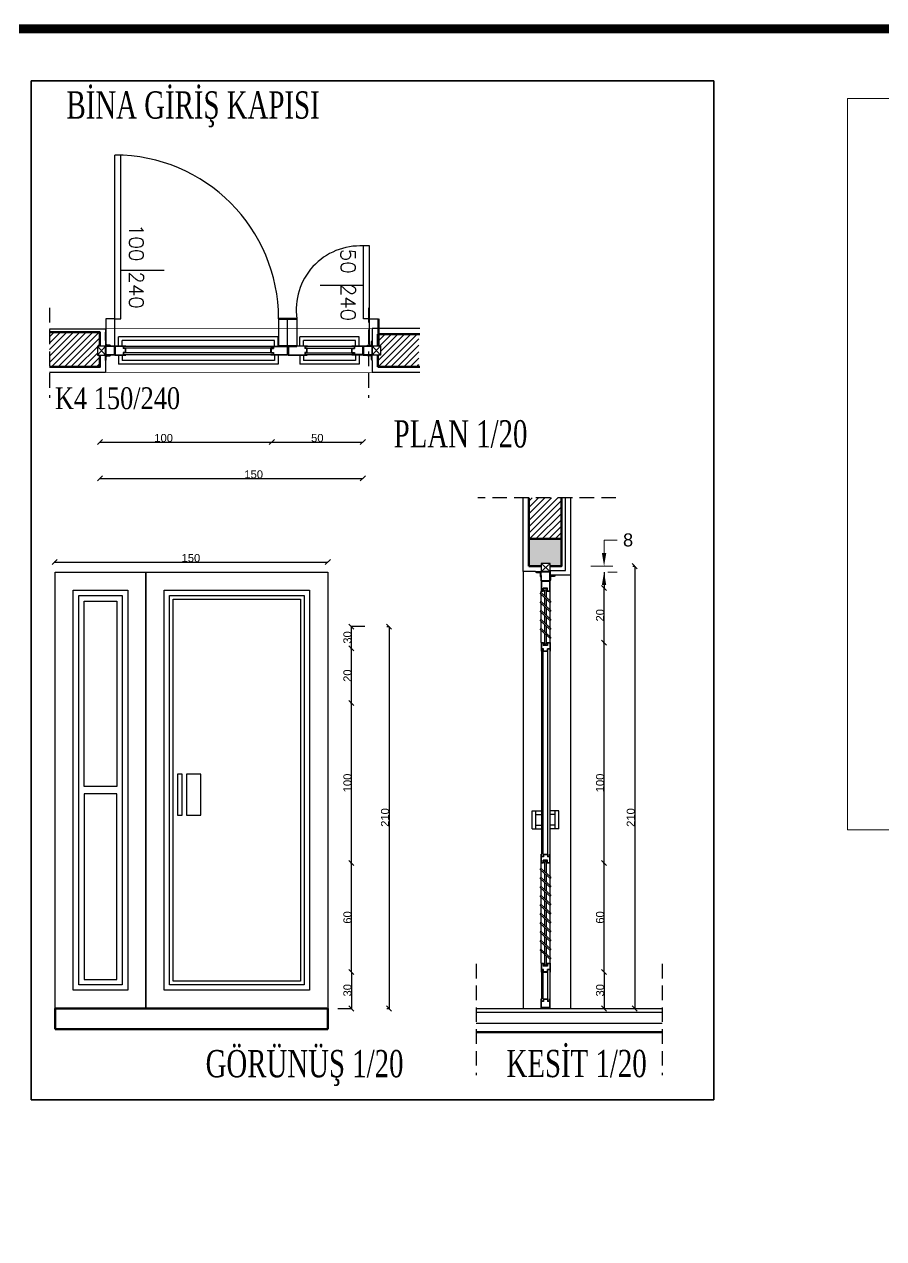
# Model space of a CAD drawing. Header units: millimetres. Extents: x 14753 to 45183, y 5640 to 19518.
# Drawn here: x 40244 to 41189, y 18182 to 19518 of the extents above; entities that cross this region are included whole.
import ezdxf

# ---------------------------------------------------------------- set-up
doc = ezdxf.new("R2010")
doc.units = ezdxf.units.MM
doc.linetypes.add('HIDDEN', pattern=[0.375, 0.25, -0.125])
for name, color, linetype, lineweight in [('Duvar', 1, 'Continuous', 50), ('k ic olcu', 254, 'Continuous', 18), ('Kolon', 30, 'Continuous', 50), ('NOKTA', 30, 'Continuous', 0), ('OLCU', 8, 'Continuous', 25), ('TEF', 134, 'Continuous', 25), ('ölçü', 142, 'Continuous', 18)]:
    doc.layers.add(name, color=color, linetype=linetype, lineweight=lineweight)
for name, color, linetype in [('Dış Ölçü', 3, 'Continuous'), ('GOR1', 202, 'Continuous'), ('HIDDE', 124, 'HIDDEN'), ('INCE', 233, 'Continuous'), ('KAPEN', 3, 'Continuous'), ('kapı', 11, 'Continuous'), ('KAPı-PEN', 3, 'Continuous'), ('kesit3', 93, 'Continuous'), ('pencere', 2, 'Continuous'), ('s3', 253, 'Continuous'), ('SIVA', 8, 'Continuous'), ('tarama', 253, 'Continuous'), ('tas kap', 60, 'Continuous'), ('YAzı', 7, 'Continuous'), ('YYYYYYYYYYY', 73, 'BATTING')]:
    doc.layers.add(name, color=color, linetype=linetype)
doc.styles.add('MAH', font='times.ttf', dxfattribs={"width": 0.6, "height": 30})
doc.styles.add('OLCU', font='romans.shx')
doc.styles.add('ROMANTUR', font='times.ttf', dxfattribs={"width": 0.7})
doc.styles.get("Standard").update_dxf_attribs({"font": 'arial.ttf'})
doc.linetypes.add('BATTING', pattern='A,0.0001,-0.1,[134,ltypeshp.shx,S=0.1,R=0,X=-0.1,Y=0],-0.2,[134,ltypeshp.shx,S=0.1,R=180,X=0.1,Y=0],-0.1', length=0.4001)
doc.dimstyles.get("Standard").update_dxf_attribs({"dimtxt": 0.18, "dimasz": 0.18, "dimexe": 0.18, "dimexo": 0.0625, "dimgap": 0.09, "dimtad": 0, "dimtih": 1, "dimtoh": 1, "dimdec": 4, "dimzin": 0, "dimdsep": 46, "dimtxsty": 'Standard', "dimcen": 0.09, "dimadec": 0, "dimazin": 0, "dimtfac": 1, "dimtdec": 4, "dimtofl": 0, "dimtmove": 0, "dimatfit": 3, "dimfxl": 1, "dimtolj": 1, "dimtzin": 0, "dimarcsym": 0})

# ---------------------------------------------------------------- blocks, each defined once
blk = doc.blocks.new('_Oblique')
at = {"color": 0, "linetype": 'ByBlock', "lineweight": -2}
blk.add_line((-0.5, -0.5), (0.5, 0.5), dxfattribs=at)
blk = doc.blocks.new('*D554')
at = {"layer": 'Defpoints', "color": 0, "transparency": 16777216}
for p in [(27746.146, 32537.693), (27746.33, 32537.693), (27746.135, 32537.613)]:
    blk.add_point(p, dxfattribs=at)
at = {"layer": 'OLCU', "color": 0, "lineweight": -2, "transparency": 16777216}
for p, q in [((27746.146, 32537.873), (27746.146, 32538.053)), ((27746.146, 32538.053), (27746.326, 32538.053)), ((27746.268, 32537.693), (27745.966, 32537.693)), ((27746.198, 32537.613), (27746.326, 32537.613)), ((27746.146, 32537.433), (27746.146, 32537.253))]:
    blk.add_line(p, q, dxfattribs=at)
at = {"layer": 'OLCU', "color": 0, "transparency": 16777216}
for points in [[(27746.116, 32537.873), (27746.176, 32537.873), (27746.146, 32537.693)], [(27746.116, 32537.433), (27746.176, 32537.433), (27746.146, 32537.613)]]:
    blk.add_solid(points, dxfattribs=at)
at = {"layer": 'OLCU', "color": 5, "transparency": 16777216, "insert": (27746.476, 32538.053), "char_height": 0.18, "attachment_point": 5}
blk.add_mtext('\\A1;8', dxfattribs=at)
blk = doc.blocks.new('KAPI2')
at = {"layer": 's3'}
h = blk.add_hatch(color=256, dxfattribs=at)
h.dxf.hatch_style = 1
h.paths.add_polyline_path([(27745.56, 32538.068), (27745.11, 32538.068), (27745.11, 32537.693), (27745.279, 32537.693), (27745.279, 32537.729), (27745.404, 32537.729), (27745.404, 32537.693), (27745.56, 32537.693)])
at = {"layer": 'tarama'}
h = blk.add_hatch(dxfattribs=at)
h.set_pattern_fill('ANSI31', color=256, scale=0.5, style=0)
h.set_pattern_definition([(45, (-48945.662935, -31028.871326), (-0.044194173824, 0.044194173824), [])])
h.paths.add_polyline_path([(27739.216, 32540.909), (27738.524, 32540.909), (27738.524, 32540.432), (27739.216, 32540.432), (27739.216, 32540.595), (27739.18, 32540.595), (27739.18, 32540.72), (27739.216, 32540.72)])
h = blk.add_hatch(dxfattribs=at)
h.set_pattern_fill('ANSI31', color=256, scale=0.5, style=0)
h.set_pattern_definition([(45, (-48945.59443, -31028.870075), (-0.044194173824, 0.044194173824), [])])
h.paths.add_polyline_path([(27743.601, 32540.884), (27743.035, 32540.884), (27743.035, 32540.721), (27743.071, 32540.721), (27743.071, 32540.596), (27743.035, 32540.596), (27743.035, 32540.434), (27743.601, 32540.434)])
h = blk.add_hatch(dxfattribs=at)
h.set_pattern_fill('ANSI31', color=256, scale=0.5, style=0)
h.set_pattern_definition([(45, (27626.74717, 32557.339664), (-0.044194174, 0.044194174), [])])
h.paths.add_polyline_path([(27745.11, 32538.068), (27745.56, 32538.068), (27745.56, 32538.635), (27745.11, 32538.635)])
at = {"layer": 'Duvar'}
for p, q in [((27743.046, 32541.095), (27743.046, 32540.72)), ((27743.035, 32540.884, 7.178), (27743.035, 32540.721, 7.178)), ((27743.614, 32540.884, 7.178), (27743.035, 32540.884, 7.178)), ((27743.035, 32540.596, 7.178), (27743.035, 32540.434, 7.178)), ((27743.035, 32540.434, 7.178), (27743.614, 32540.434, 7.178)), ((27745.11, 32537.693), (27745.11, 32538.635)), ((27745.56, 32538.068), (27745.11, 32538.068)), ((27745.279, 32537.693), (27745.11, 32537.693))]:
    blk.add_line(p, q, dxfattribs=at)
for points in [[(27741.921, 32541.095), (27741.671, 32541.095)], [(27741.671, 32541.095), (27741.921, 32541.095)], [(27743.046, 32541.095), (27743.046, 32540.845)], [(27738.524, 32540.909), (27739.216, 32540.909), (27739.216, 32540.72)], [(27741.921, 32540.72), (27741.671, 32540.72)], [(27741.671, 32540.72), (27741.921, 32540.72)], [(27739.216, 32540.595), (27739.216, 32540.432), (27738.524, 32540.432)], [(27745.56, 32538.635), (27745.56, 32537.693), (27745.404, 32537.693)]]:
    blk.add_lwpolyline(points, dxfattribs=at)
at = {"layer": 'Dış Ölçü'}
for p, q in [((27739.216, 32539.394), (27739.216, 32539.4)), ((27739.216, 32539.4), (27741.579, 32539.4)), ((27741.579, 32539.394), (27741.579, 32539.4)), ((27741.579, 32539.394), (27741.579, 32539.4)), ((27741.579, 32539.4), (27742.829, 32539.4)), ((27742.829, 32539.395), (27742.829, 32539.4)), ((27739.216, 32538.894), (27739.216, 32538.9)), ((27739.216, 32538.9), (27742.829, 32538.9)), ((27742.829, 32538.894), (27742.829, 32538.9)), ((27738.592, 32537.756), (27738.592, 32537.75)), ((27738.592, 32537.75), (27742.349, 32537.75)), ((27742.349, 32537.756), (27742.349, 32537.75)), ((27746.54, 32537.693), (27746.568, 32537.693)), ((27746.568, 32537.693), (27746.568, 32531.613)), ((27746.149, 32537.613), (27746.146, 32537.393)), ((27746.146, 32536.643), (27746.146, 32537.393)), ((27742.858, 32536.863), (27742.673, 32536.863)), ((27742.673, 32536.563), (27742.673, 32536.863)), ((27743.161, 32536.863), (27743.19, 32536.863)), ((27743.19, 32536.863), (27743.19, 32531.613)), ((27746.135, 32536.643), (27746.146, 32536.643)), ((27746.135, 32536.643), (27746.146, 32536.643)), ((27746.146, 32533.614), (27746.146, 32536.643)), ((27742.662, 32536.563), (27742.673, 32536.563)), ((27742.662, 32536.563), (27742.673, 32536.563)), ((27742.673, 32535.813), (27742.673, 32536.563)), ((27742.662, 32535.813), (27742.673, 32535.813)), ((27742.662, 32535.813), (27742.673, 32535.813)), ((27742.673, 32533.614), (27742.673, 32535.813)), ((27742.662, 32533.614), (27742.673, 32533.614)), ((27742.663, 32533.614), (27742.673, 32533.614)), ((27742.673, 32532.114), (27742.673, 32533.614)), ((27746.135, 32533.614), (27746.146, 32533.614)), ((27746.136, 32533.614), (27746.146, 32533.614)), ((27746.146, 32532.114), (27746.146, 32533.614)), ((27742.673, 32532.114), (27742.673, 32532.114)), ((27742.673, 32532.114), (27742.673, 32532.114)), ((27742.673, 32532.114), (27742.673, 32531.613)), ((27746.146, 32532.114), (27746.146, 32532.114)), ((27746.146, 32532.114), (27746.146, 32532.114)), ((27746.146, 32532.114), (27746.146, 32531.613)), ((27742.488, 32531.613), (27742.673, 32531.613)), ((27743.161, 32531.613), (27743.19, 32531.613)), ((27745.961, 32531.613), (27746.146, 32531.613)), ((27746.54, 32531.613), (27746.568, 32531.613))]:
    blk.add_line(p, q, dxfattribs=at)
at = {"layer": 'Dış Ölçü', "lineweight": 35}
blk.add_lwpolyline([(27738.271, 32544.365), (27747.653, 32544.365), (27747.653, 32530.359), (27738.271, 32530.359)], close=True, dxfattribs=at)
at = {"layer": 'GOR1'}
for p, q in [((27745.035, 32537.618), (27745.035, 32531.613)), ((27745.685, 32537.568), (27745.685, 32531.613)), ((27745.279, 32537.328), (27745.279, 32537.351)), ((27745.404, 32537.22), (27745.404, 32537.351)), ((27745.279, 32537.205), (27745.279, 32537.304)), ((27745.279, 32537.081), (27745.279, 32537.18)), ((27745.404, 32537.096), (27745.404, 32537.196)), ((27745.279, 32536.958), (27745.279, 32537.057)), ((27745.404, 32536.973), (27745.404, 32537.073)), ((27745.279, 32536.834), (27745.279, 32536.933)), ((27745.279, 32536.711), (27745.279, 32536.81)), ((27745.279, 32536.643), (27745.279, 32536.808)), ((27745.404, 32536.849), (27745.404, 32536.949)), ((27745.404, 32536.726), (27745.404, 32536.826)), ((27745.404, 32536.602), (27745.404, 32536.702)), ((27745.404, 32536.643), (27745.404, 32536.701)), ((27745.279, 32533.536), (27745.279, 32533.614)), ((27745.279, 32533.413), (27745.279, 32533.512)), ((27745.404, 32533.428), (27745.404, 32533.614)), ((27745.279, 32533.289), (27745.279, 32533.388)), ((27745.279, 32533.289), (27745.279, 32533.312)), ((27745.404, 32533.304), (27745.404, 32533.404)), ((27745.404, 32533.181), (27745.404, 32533.312)), ((27745.279, 32533.166), (27745.279, 32533.265)), ((27745.279, 32533.042), (27745.279, 32533.141)), ((27745.404, 32533.181), (27745.404, 32533.281)), ((27745.404, 32533.057), (27745.404, 32533.157)), ((27745.279, 32532.919), (27745.279, 32533.018)), ((27745.404, 32532.934), (27745.404, 32533.034)), ((27745.279, 32532.919), (27745.279, 32532.941)), ((27745.279, 32532.795), (27745.279, 32532.894)), ((27745.404, 32532.81), (27745.404, 32532.941)), ((27745.404, 32532.81), (27745.404, 32532.91)), ((27745.279, 32532.672), (27745.279, 32532.771)), ((27745.279, 32532.548), (27745.279, 32532.647)), ((27745.404, 32532.687), (27745.404, 32532.787)), ((27745.404, 32532.563), (27745.404, 32532.663)), ((27745.279, 32532.425), (27745.279, 32532.524)), ((27745.404, 32532.44), (27745.404, 32532.54)), ((27745.279, 32532.301), (27745.279, 32532.4)), ((27745.279, 32532.234), (27745.279, 32532.398)), ((27745.404, 32532.316), (27745.404, 32532.416)), ((27745.404, 32532.193), (27745.404, 32532.293)), ((27745.404, 32532.234), (27745.404, 32532.291))]:
    blk.add_line(p, q, dxfattribs=at)
at = {"layer": 'HIDDE', "ltscale": 0.8}
for p, q in [((27738.524, 32541.245), (27738.524, 32540.008)), ((27742.909, 32541.245), (27742.909, 32540.008)), ((27746.31, 32538.635), (27744.41, 32538.635)), ((27744.386, 32532.227), (27744.386, 32530.694)), ((27746.946, 32532.227), (27746.946, 32530.694))]:
    blk.add_line(p, q, dxfattribs=at)
at = {"layer": 'INCE', "linetype": 'Continuous', "ltscale": 10}
for p, q in [((27744.386, 32531.563), (27746.946, 32531.563)), ((27744.386, 32531.413), (27746.946, 32531.413))]:
    blk.add_line(p, q, dxfattribs=at)
at = {"layer": 'KAPEN'}
for p, q in [((27739.416, 32540.72), (27739.291, 32540.72)), ((27739.291, 32540.72), (27739.291, 32540.595)), ((27739.411, 32540.715), (27739.296, 32540.715)), ((27739.296, 32540.715), (27739.296, 32540.6)), ((27739.411, 32540.715), (27739.411, 32540.6)), ((27739.421, 32540.72), (27739.421, 32540.595)), ((27741.793, 32540.72), (27741.793, 32540.595)), ((27741.803, 32540.72), (27741.803, 32540.595)), ((27742.83, 32540.721, 7.178), (27742.83, 32540.596, 7.178)), ((27742.835, 32540.721, 7.178), (27742.96, 32540.721, 7.178)), ((27742.835, 32540.721, 7.178), (27742.835, 32540.596, 7.178)), ((27742.84, 32540.716, 7.178), (27742.955, 32540.716, 7.178)), ((27742.84, 32540.716, 7.178), (27742.84, 32540.601, 7.178)), ((27742.955, 32540.716, 7.178), (27742.955, 32540.601, 7.178)), ((27742.96, 32540.721, 7.178), (27742.96, 32540.596, 7.178)), ((27739.416, 32540.595), (27739.291, 32540.595)), ((27739.411, 32540.6), (27739.296, 32540.6)), ((27742.835, 32540.596, 7.178), (27742.96, 32540.596, 7.178)), ((27742.84, 32540.601, 7.178), (27742.955, 32540.601, 7.178)), ((27745.404, 32537.618), (27745.279, 32537.618)), ((27745.279, 32537.493), (27745.279, 32537.568)), ((27745.404, 32537.493), (27745.279, 32537.493)), ((27745.404, 32537.486), (27745.279, 32537.486)), ((27745.399, 32537.613), (27745.284, 32537.613)), ((27745.284, 32537.498), (27745.284, 32537.563)), ((27745.284, 32537.498), (27745.399, 32537.498)), ((27745.399, 32537.498), (27745.399, 32537.618)), ((27745.404, 32537.493), (27745.404, 32537.568)), ((27745.279, 32536.643), (27745.279, 32536.523)), ((27745.404, 32536.643), (27745.404, 32536.523)), ((27745.284, 32536.638), (27745.284, 32536.523)), ((27745.399, 32536.638), (27745.399, 32536.523)), ((27745.279, 32533.614), (27745.279, 32533.734)), ((27745.284, 32533.619), (27745.284, 32533.734)), ((27745.399, 32533.619), (27745.399, 32533.734)), ((27745.404, 32533.614), (27745.404, 32533.734)), ((27745.279, 32532.234), (27745.279, 32532.114)), ((27745.284, 32532.229), (27745.284, 32532.114)), ((27745.399, 32532.229), (27745.399, 32532.114)), ((27745.404, 32532.234), (27745.404, 32532.114)), ((27745.279, 32531.624), (27745.279, 32531.744)), ((27745.284, 32531.629), (27745.284, 32531.744)), ((27745.399, 32531.629), (27745.399, 32531.744)), ((27745.404, 32531.624), (27745.404, 32531.744))]:
    blk.add_line(p, q, dxfattribs=at)
at = {"layer": 'kapı'}
for p, q in [((27739.421, 32541.095), (27739.421, 32543.345)), ((27739.504, 32541.095), (27739.504, 32543.343)), ((27742.921, 32542.095), (27742.838, 32542.095)), ((27742.838, 32541.095), (27742.838, 32542.095)), ((27742.921, 32541.095), (27742.921, 32542.095)), ((27739.504, 32541.762), (27740.099, 32541.762)), ((27742.838, 32541.552), (27742.244, 32541.552)), ((27739.421, 32541.095), (27739.296, 32541.095)), ((27739.296, 32541.095), (27739.296, 32540.72)), ((27739.421, 32541.095), (27739.504, 32541.095)), ((27739.421, 32540.72), (27739.421, 32541.095)), ((27741.796, 32541.095), (27741.671, 32541.095)), ((27741.671, 32541.095), (27741.671, 32540.72)), ((27741.796, 32541.095), (27741.921, 32541.095)), ((27741.796, 32540.72), (27741.796, 32541.095)), ((27741.796, 32540.72), (27741.796, 32541.095)), ((27741.921, 32541.095), (27741.921, 32540.72)), ((27742.921, 32541.095), (27742.838, 32541.095)), ((27742.921, 32541.095), (27743.046, 32541.095)), ((27742.921, 32540.72), (27742.921, 32541.095)), ((27743.046, 32541.095), (27743.046, 32540.72)), ((27739.296, 32540.72), (27739.421, 32540.72)), ((27741.671, 32540.72), (27741.873, 32540.72)), ((27741.921, 32540.72), (27741.873, 32540.72)), ((27743.046, 32540.72), (27742.921, 32540.72))]:
    blk.add_line(p, q, dxfattribs=at)
at = {"layer": 'kapı', "lineweight": -2}
for q in [(27741.671, 32540.72), (27741.921, 32540.72)]:
    blk.add_line((27741.873, 32540.72), q, dxfattribs=at)
at = {"layer": 'kapı'}
for centre, radius, start, end in [((27739.421, 32541.095), 2.25, 0, 90), ((27742.792, 32541.217), 0.879, 86.946, 188.0111)]:
    blk.add_arc(centre, radius, start, end, dxfattribs=at)
at = {"layer": 'KAPı-PEN'}
for p, q in [((27739.18, 32540.72), (27739.291, 32540.595)), ((27739.18, 32540.595), (27739.291, 32540.72)), ((27739.291, 32540.794), (27739.291, 32540.72)), ((27739.416, 32540.72), (27739.416, 32540.595)), ((27739.571, 32540.72), (27739.421, 32540.72)), ((27739.571, 32540.715), (27739.426, 32540.715)), ((27739.426, 32540.715), (27739.426, 32540.6)), ((27739.536, 32540.715), (27739.536, 32540.685)), ((27739.566, 32540.685), (27739.536, 32540.685)), ((27739.541, 32540.715), (27739.541, 32540.69)), ((27739.571, 32540.69), (27739.541, 32540.69)), ((27739.566, 32540.63), (27739.566, 32540.685)), ((27739.571, 32540.715), (27739.571, 32540.72)), ((27739.571, 32540.625), (27739.571, 32540.69)), ((27741.567, 32540.72), (27741.793, 32540.72)), ((27741.567, 32540.715), (27741.567, 32540.72)), ((27741.567, 32540.715), (27741.788, 32540.715)), ((27741.567, 32540.69), (27741.597, 32540.69)), ((27741.567, 32540.625), (27741.567, 32540.69)), ((27741.572, 32540.685), (27741.602, 32540.685)), ((27741.572, 32540.63), (27741.572, 32540.685)), ((27741.597, 32540.715), (27741.597, 32540.69)), ((27741.602, 32540.715), (27741.602, 32540.685)), ((27741.788, 32540.715), (27741.788, 32540.6)), ((27742.065, 32540.721, 7.178), (27741.803, 32540.72)), ((27742.065, 32540.716, 7.178), (27741.808, 32540.715)), ((27741.808, 32540.715), (27741.808, 32540.6)), ((27742.03, 32540.716, 7.178), (27742.03, 32540.686, 7.178)), ((27742.06, 32540.686, 7.178), (27742.03, 32540.686, 7.178)), ((27742.035, 32540.716, 7.178), (27742.035, 32540.691, 7.178)), ((27742.065, 32540.691, 7.178), (27742.035, 32540.691, 7.178)), ((27742.06, 32540.631, 7.178), (27742.06, 32540.686, 7.178)), ((27742.065, 32540.716, 7.178), (27742.065, 32540.721, 7.178)), ((27742.065, 32540.626, 7.178), (27742.065, 32540.691, 7.178)), ((27742.68, 32540.721, 7.178), (27742.83, 32540.721, 7.178)), ((27742.68, 32540.716, 7.178), (27742.68, 32540.721, 7.178)), ((27742.68, 32540.716, 7.178), (27742.825, 32540.716, 7.178)), ((27742.68, 32540.626, 7.178), (27742.68, 32540.691, 7.178)), ((27742.68, 32540.691, 7.178), (27742.71, 32540.691, 7.178)), ((27742.685, 32540.631, 7.178), (27742.685, 32540.686, 7.178)), ((27742.685, 32540.686, 7.178), (27742.715, 32540.686, 7.178)), ((27742.71, 32540.716, 7.178), (27742.71, 32540.691, 7.178)), ((27742.715, 32540.716, 7.178), (27742.715, 32540.686, 7.178)), ((27742.825, 32540.716, 7.178), (27742.825, 32540.601, 7.178)), ((27742.96, 32540.795, 7.178), (27742.96, 32540.721, 7.178)), ((27743.071, 32540.721, 7.178), (27742.96, 32540.596, 7.178)), ((27743.071, 32540.596, 7.178), (27742.96, 32540.721, 7.178)), ((27739.291, 32540.521), (27739.291, 32540.595)), ((27739.421, 32540.595), (27739.571, 32540.595)), ((27739.426, 32540.6), (27739.571, 32540.6)), ((27739.566, 32540.63), (27739.536, 32540.63)), ((27739.536, 32540.63), (27739.536, 32540.6)), ((27739.571, 32540.625), (27739.541, 32540.625)), ((27739.541, 32540.625), (27739.541, 32540.6)), ((27739.571, 32540.595), (27739.571, 32540.6)), ((27741.567, 32540.625), (27741.597, 32540.625)), ((27741.788, 32540.6), (27741.567, 32540.6)), ((27741.567, 32540.595), (27741.567, 32540.6)), ((27741.793, 32540.595), (27741.567, 32540.595)), ((27741.572, 32540.63), (27741.602, 32540.63)), ((27741.597, 32540.625), (27741.597, 32540.6)), ((27741.602, 32540.63), (27741.602, 32540.6)), ((27741.803, 32540.595), (27742.065, 32540.596, 7.178)), ((27741.808, 32540.6), (27742.065, 32540.601, 7.178)), ((27742.03, 32540.631, 7.178), (27742.03, 32540.601, 7.178)), ((27742.06, 32540.631, 7.178), (27742.03, 32540.631, 7.178)), ((27742.035, 32540.626, 7.178), (27742.035, 32540.601, 7.178)), ((27742.065, 32540.626, 7.178), (27742.035, 32540.626, 7.178)), ((27742.065, 32540.596, 7.178), (27742.065, 32540.601, 7.178)), ((27742.68, 32540.626, 7.178), (27742.71, 32540.626, 7.178)), ((27742.825, 32540.601, 7.178), (27742.68, 32540.601, 7.178)), ((27742.68, 32540.596, 7.178), (27742.68, 32540.601, 7.178)), ((27742.83, 32540.596, 7.178), (27742.68, 32540.596, 7.178)), ((27742.685, 32540.631, 7.178), (27742.715, 32540.631, 7.178)), ((27742.71, 32540.626, 7.178), (27742.71, 32540.601, 7.178)), ((27742.715, 32540.631, 7.178), (27742.715, 32540.601, 7.178)), ((27742.96, 32540.522, 7.178), (27742.96, 32540.596, 7.178)), ((27745.279, 32537.729), (27745.404, 32537.618)), ((27745.404, 32537.729), (27745.279, 32537.618)), ((27745.205, 32537.618), (27745.279, 32537.618)), ((27745.279, 32537.486), (27745.279, 32537.351)), ((27745.284, 32537.481), (27745.284, 32537.356)), ((27745.399, 32537.481), (27745.284, 32537.481)), ((27745.399, 32537.356), (27745.399, 32537.481)), ((27745.477, 32537.568), (27745.404, 32537.568)), ((27745.404, 32537.351), (27745.404, 32537.486)), ((27745.279, 32537.351), (27745.313, 32537.351)), ((27745.284, 32537.356), (27745.308, 32537.356)), ((27745.367, 32537.391), (27745.308, 32537.391)), ((27745.308, 32537.356), (27745.308, 32537.391)), ((27745.362, 32537.386), (27745.313, 32537.386)), ((27745.313, 32537.351), (27745.313, 32537.386)), ((27745.362, 32537.351), (27745.362, 32537.386)), ((27745.362, 32537.351), (27745.404, 32537.351)), ((27745.367, 32537.356), (27745.367, 32537.391)), ((27745.367, 32537.356), (27745.399, 32537.356)), ((27745.279, 32536.643), (27745.313, 32536.643)), ((27745.313, 32536.643), (27745.313, 32536.608)), ((27745.362, 32536.643), (27745.362, 32536.608)), ((27745.362, 32536.643), (27745.404, 32536.643)), ((27745.279, 32536.523), (27745.284, 32536.523)), ((27745.284, 32536.638), (27745.308, 32536.638)), ((27745.314, 32536.558), (27745.284, 32536.558)), ((27745.309, 32536.553), (27745.284, 32536.553)), ((27745.308, 32536.638), (27745.308, 32536.603)), ((27745.367, 32536.603), (27745.308, 32536.603)), ((27745.309, 32536.523), (27745.309, 32536.553)), ((27745.309, 32536.523), (27745.374, 32536.523)), ((27745.362, 32536.608), (27745.313, 32536.608)), ((27745.314, 32536.528), (27745.314, 32536.558)), ((27745.314, 32536.528), (27745.369, 32536.528)), ((27745.367, 32536.638), (27745.367, 32536.603)), ((27745.367, 32536.638), (27745.399, 32536.638)), ((27745.399, 32536.558), (27745.369, 32536.558)), ((27745.369, 32536.528), (27745.369, 32536.558)), ((27745.399, 32536.553), (27745.374, 32536.553)), ((27745.374, 32536.523), (27745.374, 32536.553)), ((27745.404, 32536.523), (27745.399, 32536.523)), ((27745.279, 32533.734), (27745.284, 32533.734)), ((27745.309, 32533.704), (27745.284, 32533.704)), ((27745.314, 32533.699), (27745.284, 32533.699)), ((27745.367, 32533.654), (27745.308, 32533.654)), ((27745.308, 32533.619), (27745.308, 32533.654)), ((27745.309, 32533.734), (27745.309, 32533.704)), ((27745.309, 32533.734), (27745.374, 32533.734)), ((27745.362, 32533.649), (27745.313, 32533.649)), ((27745.313, 32533.614), (27745.313, 32533.649)), ((27745.314, 32533.729), (27745.314, 32533.699)), ((27745.314, 32533.729), (27745.369, 32533.729)), ((27745.362, 32533.614), (27745.362, 32533.649)), ((27745.367, 32533.619), (27745.367, 32533.654)), ((27745.369, 32533.729), (27745.369, 32533.699)), ((27745.399, 32533.699), (27745.369, 32533.699)), ((27745.374, 32533.734), (27745.374, 32533.704)), ((27745.399, 32533.704), (27745.374, 32533.704)), ((27745.404, 32533.734), (27745.399, 32533.734)), ((27745.279, 32533.614), (27745.313, 32533.614)), ((27745.284, 32533.619), (27745.308, 32533.619)), ((27745.362, 32533.614), (27745.404, 32533.614)), ((27745.367, 32533.619), (27745.399, 32533.619)), ((27745.279, 32532.234), (27745.313, 32532.234)), ((27745.284, 32532.229), (27745.308, 32532.229)), ((27745.314, 32532.149), (27745.284, 32532.149)), ((27745.309, 32532.144), (27745.284, 32532.144)), ((27745.308, 32532.229), (27745.308, 32532.194)), ((27745.367, 32532.194), (27745.308, 32532.194)), ((27745.309, 32532.114), (27745.309, 32532.144)), ((27745.313, 32532.234), (27745.313, 32532.199)), ((27745.362, 32532.199), (27745.313, 32532.199)), ((27745.314, 32532.119), (27745.314, 32532.149)), ((27745.362, 32532.234), (27745.362, 32532.199)), ((27745.362, 32532.234), (27745.404, 32532.234)), ((27745.367, 32532.229), (27745.367, 32532.194)), ((27745.367, 32532.229), (27745.399, 32532.229)), ((27745.399, 32532.149), (27745.369, 32532.149)), ((27745.369, 32532.119), (27745.369, 32532.149)), ((27745.399, 32532.144), (27745.374, 32532.144)), ((27745.374, 32532.114), (27745.374, 32532.144)), ((27745.279, 32532.114), (27745.284, 32532.114)), ((27745.309, 32532.114), (27745.374, 32532.114)), ((27745.314, 32532.119), (27745.369, 32532.119)), ((27745.404, 32532.114), (27745.399, 32532.114)), ((27745.279, 32531.744), (27745.284, 32531.744)), ((27745.309, 32531.714), (27745.284, 32531.714)), ((27745.314, 32531.709), (27745.284, 32531.709)), ((27745.309, 32531.744), (27745.309, 32531.714)), ((27745.309, 32531.744), (27745.374, 32531.744)), ((27745.314, 32531.739), (27745.314, 32531.709)), ((27745.314, 32531.739), (27745.369, 32531.739)), ((27745.369, 32531.739), (27745.369, 32531.709)), ((27745.399, 32531.709), (27745.369, 32531.709)), ((27745.374, 32531.744), (27745.374, 32531.714)), ((27745.399, 32531.714), (27745.374, 32531.714)), ((27745.404, 32531.744), (27745.399, 32531.744)), ((27745.279, 32531.624), (27745.404, 32531.624)), ((27745.284, 32531.629), (27745.399, 32531.629))]:
    blk.add_line(p, q, dxfattribs=at)
for points in [[(27739.18, 32540.595), (27739.291, 32540.595), (27739.291, 32540.72), (27739.18, 32540.72)], [(27743.071, 32540.596), (27742.96, 32540.596), (27742.96, 32540.721), (27743.071, 32540.721)], [(27745.279, 32537.729), (27745.279, 32537.618), (27745.404, 32537.618), (27745.404, 32537.729)]]:
    blk.add_lwpolyline(points, close=True, dxfattribs=at)
for points in [[(27739.291, 32540.72), (27739.365, 32540.72, 0.38517), (27739.353, 32540.731), (27739.315, 32540.731, -0.414214), (27739.303, 32540.744), (27739.303, 32540.781, 0.38517), (27739.291, 32540.794)], [(27739.291, 32540.521, 0.38517), (27739.303, 32540.534), (27739.303, 32540.571, -0.414214), (27739.315, 32540.584), (27739.353, 32540.584, 0.38517), (27739.365, 32540.595), (27739.291, 32540.595)], [(27745.205, 32537.618, 0.38517), (27745.217, 32537.606), (27745.255, 32537.606, -0.414214), (27745.267, 32537.594), (27745.267, 32537.556, 0.38517), (27745.279, 32537.544), (27745.279, 32537.618)], [(27745.404, 32537.618), (27745.404, 32537.494, 0.38517), (27745.415, 32537.506), (27745.415, 32537.544, -0.414214), (27745.427, 32537.556), (27745.465, 32537.556, 0.38517), (27745.477, 32537.568)]]:
    blk.add_lwpolyline(points, format="xyb", dxfattribs=at)
at = {"layer": 'KAPı-PEN', "elevation": 7.178}
for points in [[(27742.96, 32540.721), (27742.886, 32540.721, -0.38517), (27742.899, 32540.732), (27742.936, 32540.732, 0.414214), (27742.949, 32540.745), (27742.949, 32540.782, -0.38517), (27742.96, 32540.795)], [(27742.96, 32540.522, -0.38517), (27742.949, 32540.535), (27742.949, 32540.572, 0.414214), (27742.936, 32540.585), (27742.899, 32540.585, -0.38517), (27742.886, 32540.596), (27742.96, 32540.596)]]:
    blk.add_lwpolyline(points, format="xyb", dxfattribs=at)
at = {"layer": 'kesit3', "ltscale": 5}
blk.add_line((27744.386, 32531.613), (27746.946, 32531.613), dxfattribs=at)
at = {"layer": 'Kolon'}
for p, q in [((27742.335, 32531.613), (27738.598, 32531.613)), ((27738.598, 32531.613), (27738.598, 32531.33)), ((27742.348, 32531.613), (27742.348, 32531.33)), ((27742.348, 32531.33), (27738.598, 32531.33)), ((27744.386, 32531.288), (27746.946, 32531.288))]:
    blk.add_line(p, q, dxfattribs=at)
at = {"layer": 'NOKTA'}
for p, q in [((27742.96, 32540.959, 7.178), (27739.291, 32540.957)), ((27742.96, 32540.359, 7.178), (27739.291, 32540.357))]:
    blk.add_line(p, q, dxfattribs=at)
at = {"layer": 'pencere', "color": 3}
for points in [[(27739.848, 32531.613), (27738.598, 32531.613), (27738.598, 32537.613), (27739.848, 32537.613)], [(27742.348, 32531.613), (27739.848, 32531.613), (27739.848, 32537.613), (27742.348, 32537.613)], [(27739.598, 32531.863), (27738.848, 32531.863), (27738.848, 32537.363), (27739.598, 32537.363)], [(27742.098, 32531.863), (27740.098, 32531.863), (27740.098, 32537.363), (27742.098, 32537.363)], [(27739.523, 32531.938), (27738.923, 32531.938), (27738.923, 32537.288), (27739.523, 32537.288)], [(27739.448, 32534.663), (27738.998, 32534.663), (27738.998, 32537.213), (27739.448, 32537.213)], [(27742.023, 32531.938), (27740.173, 32531.938), (27740.173, 32537.288), (27742.023, 32537.288)], [(27741.973, 32531.988), (27740.223, 32531.988), (27740.223, 32537.238), (27741.973, 32537.238)], [(27740.345, 32534.835), (27740.281, 32534.835), (27740.281, 32534.269), (27740.345, 32534.269)], [(27740.603, 32534.835), (27740.407, 32534.835), (27740.407, 32534.269), (27740.603, 32534.269)], [(27739.448, 32534.563), (27738.998, 32534.563), (27738.998, 32532.013), (27739.448, 32532.013)]]:
    blk.add_lwpolyline(points, close=True, dxfattribs=at)
at = {"layer": 'SIVA'}
for p, q in [((27738.524, 32540.957), (27739.291, 32540.957)), ((27739.291, 32540.957), (27739.291, 32540.794)), ((27739.291, 32540.794), (27739.291, 32540.909)), ((27742.96, 32540.959, 7.178), (27742.96, 32540.795, 7.178)), ((27743.614, 32540.959, 7.178), (27742.96, 32540.959, 7.178)), ((27739.291, 32540.521), (27739.291, 32540.357)), ((27739.291, 32540.357), (27738.524, 32540.357)), ((27745.035, 32537.618), (27745.035, 32538.635)), ((27745.205, 32537.618), (27745.035, 32537.618))]:
    blk.add_line(p, q, dxfattribs=at)
at = {"layer": 'SIVA', "elevation": 7.178}
blk.add_lwpolyline([(27742.96, 32540.522), (27742.96, 32540.359), (27743.614, 32540.359)], dxfattribs=at)
at = {"layer": 'tas kap'}
for p, q in [((27745.685, 32538.635), (27745.685, 32537.568)), ((27745.685, 32537.568), (27745.477, 32537.568))]:
    blk.add_line(p, q, dxfattribs=at)
at = {"layer": 'TEF'}
for p, q in [((27741.667, 32540.845), (27739.471, 32540.845)), ((27739.471, 32540.72), (27739.471, 32540.845)), ((27741.667, 32540.72), (27741.667, 32540.845)), ((27742.78, 32540.846, 7.178), (27741.965, 32540.846, 7.178)), ((27741.965, 32540.721, 7.178), (27741.965, 32540.846, 7.178)), ((27742.78, 32540.721, 7.178), (27742.78, 32540.846, 7.178)), ((27741.617, 32540.795), (27739.521, 32540.795)), ((27739.521, 32540.72), (27739.521, 32540.795)), ((27741.597, 32540.715), (27739.541, 32540.715)), ((27741.597, 32540.69), (27739.541, 32540.69)), ((27741.617, 32540.72), (27741.617, 32540.795)), ((27742.73, 32540.796, 7.178), (27742.015, 32540.796, 7.178)), ((27742.015, 32540.721, 7.178), (27742.015, 32540.796, 7.178)), ((27742.035, 32540.716, 7.178), (27742.71, 32540.716, 7.178)), ((27742.035, 32540.691, 7.178), (27742.71, 32540.691, 7.178)), ((27742.73, 32540.721, 7.178), (27742.73, 32540.796, 7.178)), ((27739.471, 32540.595), (27739.471, 32540.47)), ((27739.521, 32540.595), (27739.521, 32540.52)), ((27741.617, 32540.52), (27739.521, 32540.52)), ((27741.597, 32540.625), (27739.541, 32540.625)), ((27741.597, 32540.6), (27739.541, 32540.6)), ((27741.617, 32540.595), (27741.617, 32540.52)), ((27741.667, 32540.595), (27741.667, 32540.47)), ((27741.965, 32540.596, 7.178), (27741.965, 32540.471, 7.178)), ((27742.015, 32540.596, 7.178), (27742.015, 32540.521, 7.178)), ((27742.73, 32540.521, 7.178), (27742.015, 32540.521, 7.178)), ((27742.035, 32540.626, 7.178), (27742.71, 32540.626, 7.178)), ((27742.035, 32540.601, 7.178), (27742.71, 32540.601, 7.178)), ((27742.73, 32540.596, 7.178), (27742.73, 32540.521, 7.178)), ((27742.78, 32540.596, 7.178), (27742.78, 32540.471, 7.178)), ((27741.667, 32540.47), (27739.471, 32540.47)), ((27742.78, 32540.471, 7.178), (27741.965, 32540.471, 7.178)), ((27745.27, 32537.311), (27745.396, 32537.2)), ((27745.285, 32537.325), (27745.411, 32537.213)), ((27745.325, 32537.37), (27745.35, 32537.37)), ((27745.325, 32537.37), (27745.325, 32537.289)), ((27745.35, 32537.37), (27745.35, 32537.267)), ((27745.27, 32537.188), (27745.396, 32537.076)), ((27745.285, 32537.201), (27745.411, 32537.09)), ((27745.325, 32537.262), (27745.325, 32537.165)), ((27745.35, 32537.24), (27745.35, 32537.143)), ((27745.27, 32537.064), (27745.396, 32536.953)), ((27745.285, 32537.078), (27745.411, 32536.966)), ((27745.325, 32537.139), (27745.325, 32537.042)), ((27745.325, 32537.015), (27745.325, 32536.919)), ((27745.35, 32537.117), (27745.35, 32537.02)), ((27745.35, 32536.993), (27745.35, 32536.896)), ((27745.27, 32536.941), (27745.396, 32536.829)), ((27745.27, 32536.817), (27745.396, 32536.706)), ((27745.285, 32536.954), (27745.411, 32536.843)), ((27745.285, 32536.831), (27745.411, 32536.719)), ((27745.325, 32536.892), (27745.325, 32536.795)), ((27745.35, 32536.87), (27745.35, 32536.773)), ((27745.325, 32536.768), (27745.325, 32536.672)), ((27745.325, 32536.767), (27745.325, 32536.624)), ((27745.35, 32536.746), (27745.35, 32536.649)), ((27745.35, 32536.745), (27745.35, 32536.624)), ((27745.284, 32536.553), (27745.284, 32533.734)), ((27745.309, 32533.734), (27745.309, 32536.553)), ((27745.325, 32536.624), (27745.35, 32536.624)), ((27745.374, 32533.734), (27745.374, 32536.553)), ((27745.399, 32536.553), (27745.399, 32533.734)), ((27745.159, 32534.331), (27745.284, 32534.331)), ((27745.159, 32534.081), (27745.159, 32534.331)), ((27745.209, 32534.081), (27745.209, 32534.331)), ((27745.524, 32534.331), (27745.399, 32534.331)), ((27745.474, 32534.081), (27745.474, 32534.331)), ((27745.524, 32534.081), (27745.524, 32534.331)), ((27745.209, 32534.281), (27745.284, 32534.281)), ((27745.474, 32534.281), (27745.399, 32534.281)), ((27745.159, 32534.081), (27745.284, 32534.081)), ((27745.209, 32534.131), (27745.284, 32534.131)), ((27745.474, 32534.131), (27745.399, 32534.131)), ((27745.524, 32534.081), (27745.399, 32534.081)), ((27745.27, 32533.519), (27745.396, 32533.408)), ((27745.285, 32533.533), (27745.411, 32533.421)), ((27745.325, 32533.633), (27745.35, 32533.633)), ((27745.325, 32533.633), (27745.325, 32533.497)), ((27745.325, 32533.47), (27745.325, 32533.374)), ((27745.35, 32533.633), (27745.35, 32533.475)), ((27745.27, 32533.396), (27745.396, 32533.284)), ((27745.285, 32533.409), (27745.411, 32533.298)), ((27745.325, 32533.347), (27745.325, 32533.25)), ((27745.325, 32533.331), (27745.325, 32533.25)), ((27745.35, 32533.448), (27745.35, 32533.352)), ((27745.35, 32533.331), (27745.35, 32533.228)), ((27745.35, 32533.325), (27745.35, 32533.228)), ((27745.27, 32533.272), (27745.396, 32533.161)), ((27745.27, 32533.149), (27745.396, 32533.037)), ((27745.285, 32533.286), (27745.411, 32533.174)), ((27745.285, 32533.162), (27745.411, 32533.051)), ((27745.325, 32533.223), (27745.325, 32533.127)), ((27745.35, 32533.201), (27745.35, 32533.105)), ((27745.27, 32533.025), (27745.396, 32532.914)), ((27745.285, 32533.039), (27745.411, 32532.927)), ((27745.325, 32533.1), (27745.325, 32533.003)), ((27745.325, 32532.976), (27745.325, 32532.88)), ((27745.35, 32533.078), (27745.35, 32532.981)), ((27745.27, 32532.902), (27745.396, 32532.79)), ((27745.285, 32532.915), (27745.411, 32532.804)), ((27745.325, 32532.96), (27745.325, 32532.88)), ((27745.325, 32532.853), (27745.325, 32532.756)), ((27745.35, 32532.96), (27745.35, 32532.858)), ((27745.35, 32532.954), (27745.35, 32532.858)), ((27745.35, 32532.831), (27745.35, 32532.734)), ((27745.27, 32532.778), (27745.396, 32532.667)), ((27745.27, 32532.655), (27745.396, 32532.543)), ((27745.285, 32532.792), (27745.411, 32532.68)), ((27745.285, 32532.668), (27745.411, 32532.557)), ((27745.325, 32532.729), (27745.325, 32532.633)), ((27745.35, 32532.707), (27745.35, 32532.611)), ((27745.27, 32532.531), (27745.396, 32532.42)), ((27745.285, 32532.545), (27745.411, 32532.433)), ((27745.325, 32532.606), (27745.325, 32532.509)), ((27745.325, 32532.482), (27745.325, 32532.386)), ((27745.35, 32532.584), (27745.35, 32532.487)), ((27745.27, 32532.408), (27745.396, 32532.296)), ((27745.285, 32532.421), (27745.411, 32532.31)), ((27745.325, 32532.359), (27745.325, 32532.262)), ((27745.325, 32532.357), (27745.325, 32532.215)), ((27745.35, 32532.46), (27745.35, 32532.364)), ((27745.35, 32532.337), (27745.35, 32532.24)), ((27745.35, 32532.335), (27745.35, 32532.215)), ((27745.325, 32532.215), (27745.35, 32532.215)), ((27745.284, 32532.114), (27745.284, 32531.744)), ((27745.309, 32531.744), (27745.309, 32532.114)), ((27745.374, 32531.744), (27745.374, 32532.114)), ((27745.399, 32532.114), (27745.399, 32531.744))]:
    blk.add_line(p, q, dxfattribs=at)
for centre, start, end in [((27745.277, 32537.318), 41.4484, 221.4484), ((27745.277, 32537.195), 41.4484, 221.4484), ((27745.404, 32537.206), 221.4484, 41.4484), ((27745.277, 32537.071), 41.4484, 221.4484), ((27745.404, 32537.083), 221.4484, 41.4484), ((27745.277, 32536.948), 41.4484, 221.4484), ((27745.277, 32536.824), 41.4484, 221.4484), ((27745.404, 32536.959), 221.4484, 41.4484), ((27745.404, 32536.836), 221.4484, 41.4484), ((27745.404, 32536.712), 221.4484, 41.4484), ((27745.277, 32533.526), 41.4484, 221.4484), ((27745.277, 32533.403), 41.4484, 221.4484), ((27745.404, 32533.414), 221.4484, 41.4484), ((27745.277, 32533.279), 41.4484, 221.4484), ((27745.277, 32533.156), 41.4484, 221.4484), ((27745.404, 32533.291), 221.4484, 41.4484), ((27745.404, 32533.167), 221.4484, 41.4484), ((27745.277, 32533.032), 41.4484, 221.4484), ((27745.404, 32533.044), 221.4484, 41.4484), ((27745.277, 32532.909), 41.4484, 221.4484), ((27745.404, 32532.92), 221.4484, 41.4484), ((27745.404, 32532.797), 221.4484, 41.4484), ((27745.277, 32532.785), 41.4484, 221.4484), ((27745.277, 32532.662), 41.4484, 221.4484), ((27745.404, 32532.673), 221.4484, 41.4484), ((27745.277, 32532.538), 41.4484, 221.4484), ((27745.404, 32532.55), 221.4484, 41.4484), ((27745.277, 32532.415), 41.4484, 221.4484), ((27745.404, 32532.426), 221.4484, 41.4484), ((27745.404, 32532.303), 221.4484, 41.4484)]:
    blk.add_arc(centre, 0.0101, start, end, dxfattribs=at)
at = {"layer": 'YYYYYYYYYYY', "ltscale": 0.3}
blk.add_lwpolyline([(27745.404, 32537.632), (27745.618, 32537.632), (27745.618, 32538.635)], dxfattribs=at)
at = {"layer": 'OLCU', "color": 1}
for p, xscale, yscale, zscale, rotation in [((27739.216, 32539.4), 0.06999999999970896, 0.06999999999970896, 0.06999999999970896, 180), ((27741.579, 32539.4), 0.06999999999970896, 0.06999999999970896, 0.06999999999970896, 180), ((27739.216, 32538.9), 0.06999999999970896, 0.06999999999970896, 0.06999999999970896, 180), ((27738.592, 32537.75), 0.06999999999970896, 0.06999999999970896, 0.06999999999970896, 180), ((27746.568, 32537.693), 0.06999999999970909, 0.06999999999970909, 0.06999999999970909, 90), ((27746.146, 32537.393), 0.06999999999970909, 0.06999999999970909, 0.06999999999970909, 90), ((27742.673, 32536.863), 0.06999999999970909, 0.06999999999970909, 0.06999999999970909, 90), ((27743.19, 32536.863), 0.06999999999970909, 0.06999999999970909, 0.06999999999970909, 90), ((27746.146, 32536.643), 0.06999999999970909, 0.06999999999970909, 0.06999999999970909, 90), ((27746.146, 32536.643), 0.06999999999970896, 0.06999999999970896, 0.06999999999970896, 270), ((27742.673, 32536.563), 0.06999999999970909, 0.06999999999970909, 0.06999999999970909, 90), ((27742.673, 32536.563), 0.06999999999970896, 0.06999999999970896, 0.06999999999970896, 270), ((27742.673, 32535.813), 0.06999999999970909, 0.06999999999970909, 0.06999999999970909, 90), ((27742.673, 32535.813), 0.06999999999970896, 0.06999999999970896, 0.06999999999970896, 270), ((27742.673, 32533.614), 0.06999999999970909, 0.06999999999970909, 0.06999999999970909, 90), ((27742.673, 32533.614), 0.06999999999970896, 0.06999999999970896, 0.06999999999970896, 270), ((27746.146, 32533.614), 0.06999999999970909, 0.06999999999970909, 0.06999999999970909, 90), ((27746.146, 32533.614), 0.06999999999970896, 0.06999999999970896, 0.06999999999970896, 270), ((27742.673, 32532.114), 0.06999999999970896, 0.06999999999970896, 0.06999999999970896, 270), ((27742.673, 32532.114), 0.06999999999970909, 0.06999999999970909, 0.06999999999970909, 90), ((27746.146, 32532.114), 0.06999999999970896, 0.06999999999970896, 0.06999999999970896, 270), ((27746.146, 32532.114), 0.06999999999970909, 0.06999999999970909, 0.06999999999970909, 90), ((27742.673, 32531.613), 0.06999999999970896, 0.06999999999970896, 0.06999999999970896, 270), ((27743.19, 32531.613), 0.06999999999970896, 0.06999999999970896, 0.06999999999970896, 270), ((27746.146, 32531.613), 0.06999999999970896, 0.06999999999970896, 0.06999999999970896, 270), ((27746.568, 32531.613), 0.06999999999970896, 0.06999999999970896, 0.06999999999970896, 270)]:
    blk.add_blockref('_Oblique', p, dxfattribs=dict(at, xscale=xscale, yscale=yscale, zscale=zscale, rotation=rotation))
at = {"layer": 'OLCU', "color": 1, "xscale": 0.06999999999970896, "yscale": 0.06999999999970896, "zscale": 0.06999999999970896}
for p in [(27741.579, 32539.4), (27742.829, 32539.4), (27742.829, 32538.9), (27742.349, 32537.75)]:
    blk.add_blockref('_Oblique', p, dxfattribs=at)
at = {"layer": 'kapı', "style": 'OLCU'}
for s, p in [('100 240', (27739.616, 32542.398)), ('50 240', (27742.527, 32542.056))]:
    blk.add_text(s, height=0.2, rotation=270, dxfattribs=at).set_placement(p)
at = {"layer": 'OLCU', "color": 5, "char_height": 0.11, "attachment_point": 5}
for s, insert in [('\\A1;100', (27740.091, 32539.455)), ('\\A1;50', (27742.204, 32539.455)), ('\\A1;150', (27741.329, 32538.955)), ('\\A1;150', (27740.466, 32537.805))]:
    blk.add_mtext(s, dxfattribs=dict(at, insert=insert))
at = {"layer": 'OLCU', "color": 5, "char_height": 0.11, "attachment_point": 5, "rotation": 90}
for s, insert in [('\\A1;20', (27746.091, 32537.018)), ('\\A1;30', (27742.618, 32536.713)), ('\\A1;20', (27742.618, 32536.188)), ('\\A1;100', (27742.618, 32534.713)), ('\\A1;100', (27746.091, 32534.713)), ('\\A1;210', (27743.135, 32534.238)), ('\\A1;210', (27746.513, 32534.238)), ('\\A1;60', (27742.618, 32532.864)), ('\\A1;60', (27746.091, 32532.864)), ('\\A1;30', (27742.618, 32531.863)), ('\\A1;30', (27746.091, 32531.863))]:
    blk.add_mtext(s, dxfattribs=dict(at, insert=insert))
at = {"layer": 'YAzı'}
for s, height, style, width, p in [('BİNA GİRİŞ KAPISI', 0.375, 'ROMANTUR', 0.7, (27738.756, 32543.846)), ('K4 150/240', 0.3, 'MAH', 0.8, (27738.596, 32539.852)), ('PLAN 1/20', 0.375, 'ROMANTUR', 0.7, (27743.253, 32539.325)), ('GÖRÜNÜŞ 1/20', 0.375, 'ROMANTUR', 0.7, (27740.668, 32530.667)), ('KESİT 1/20', 0.375, 'ROMANTUR', 0.7, (27744.805, 32530.669))]:
    blk.add_text(s, height=height, dxfattribs=dict(at, style=style, width=width)).set_placement(p)
at = {"layer": 'OLCU'}
dim = blk.add_linear_dim(base=(27746.146, 32537.693), p1=(27746.135, 32537.613), p2=(27746.33, 32537.693), angle=90, dimstyle='Standard', override={"dimscale": 1, "dimdec": 0, "dimlfac": 100, "dimclrt": 5, "dimtdec": 0, "dimfxl": 1.25}, dxfattribs=at)
dim.commit()
dim.dimension.update_dxf_attribs({"geometry": '*D554', "text_midpoint": (27746.476, 32538.053)})

msp = doc.modelspace()

# ---------------------------------------------------------------- linework, layer by layer
at = {"layer": 'k ic olcu', "color": 20, "elevation": -574.2}
msp.add_lwpolyline([(41149.1, 19436), (42011.3, 19436), (42011.3, 18631.7), (41149.1, 18631.7)], close=True, dxfattribs=at)
at = {"layer": 'kesit3', "color": 20, "const_width": 10}
msp.add_lwpolyline([(39033.4, 19512.6), (45177.9, 19512.6), (45177.9, 15622.6), (39033.4, 15622.6)], close=True, dxfattribs=at)

# ---------------------------------------------------------------- block references
at = {"layer": 'ölçü', "linetype": 'Continuous', "xscale": 80, "yscale": 80, "zscale": 80}
msp.add_blockref('KAPI2', (-2178810.4, -2584093.8), dxfattribs=at)

doc.saveas('drawing.dxf')
